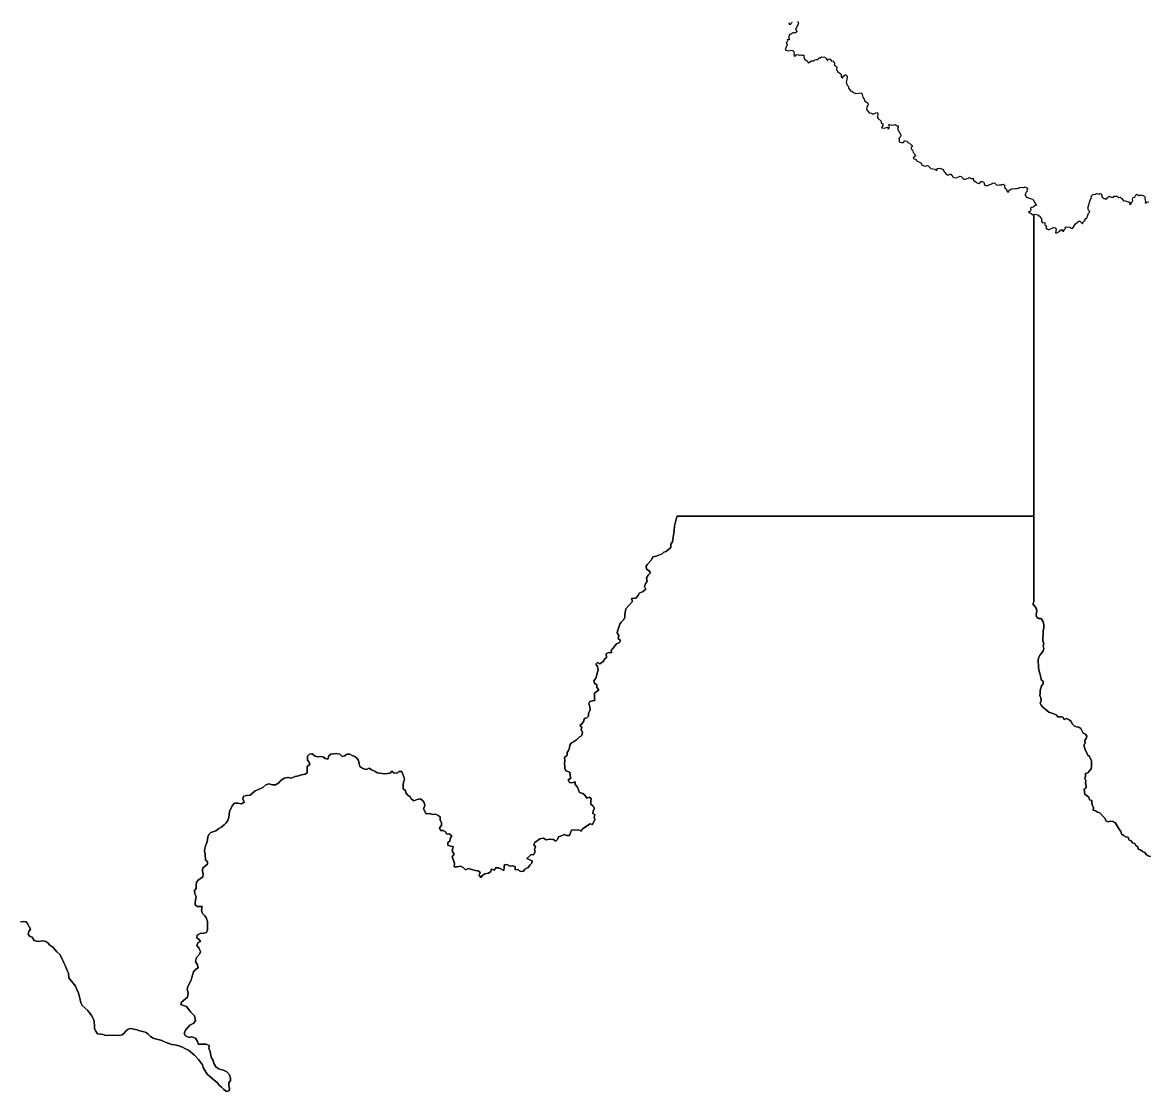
# Model space of a CAD drawing. Extents: x -74 to -34.8, y -33.8 to 5.3.
# Drawn here: x -62.137 to -58.528, y -1.581 to 1.845 of the extents above; entities that cross this region are included whole.
import ezdxf

# ---------------------------------------------------------------- set-up
doc = ezdxf.new("R2010")
doc.units = 0
doc.header["$LTSCALE"] = 2
doc.layers.add('UFEBRASIL', color=7, linetype='Continuous')

msp = doc.modelspace()

# ---------------------------------------------------------------- linework, layer by layer
at = {"layer": 'UFEBRASIL'}
for points in [[(-59.6527, 1.8499), (-59.6499, 1.8435), (-59.6502, 1.8402), (-59.6536, 1.8341), (-59.6555, 1.8288), (-59.6586, 1.8244), (-59.6583, 1.8227), (-59.6558, 1.8196), (-59.6544, 1.8169), (-59.6605, 1.8107), (-59.6649, 1.8135), (-59.6686, 1.811), (-59.673, 1.8074), (-59.6788, 1.8071), (-59.6811, 1.7963), (-59.6799, 1.7944), (-59.6797, 1.7894), (-59.6813, 1.7894), (-59.6849, 1.7907), (-59.6858, 1.7885), (-59.6849, 1.7866), (-59.6866, 1.7816), (-59.6886, 1.7785), (-59.6852, 1.7741), (-59.6866, 1.7713), (-59.6889, 1.7669), (-59.6903, 1.7643), (-59.6916, 1.7619), (-59.6919, 1.7596), (-59.6902, 1.7563), (-59.6811, 1.7541), (-59.6766, 1.7557), (-59.6711, 1.7563), (-59.6686, 1.7557), (-59.6663, 1.7546), (-59.6649, 1.7524), (-59.6647, 1.7485), (-59.663, 1.7446), (-59.6641, 1.741), (-59.663, 1.7369), (-59.6588, 1.7388), (-59.6572, 1.7416), (-59.6538, 1.743), (-59.6474, 1.7407), (-59.6449, 1.7416), (-59.6427, 1.7416), (-59.6388, 1.7405), (-59.6322, 1.7402), (-59.6324, 1.7388), (-59.6319, 1.7335), (-59.6299, 1.728), (-59.6222, 1.7219), (-59.6174, 1.7152), (-59.6161, 1.7174), (-59.6119, 1.7177), (-59.6097, 1.7213), (-59.608, 1.7224), (-59.6008, 1.7224), (-59.5983, 1.7249), (-59.5969, 1.7257), (-59.5933, 1.7263), (-59.5877, 1.7263), (-59.5866, 1.7271), (-59.5841, 1.7321), (-59.5799, 1.7319), (-59.5755, 1.7349), (-59.5705, 1.7344), (-59.5652, 1.7349), (-59.5641, 1.7332), (-59.5605, 1.7296), (-59.5569, 1.7238), (-59.5555, 1.7238), (-59.5541, 1.7271), (-59.5505, 1.7282), (-59.5472, 1.7263), (-59.5436, 1.721), (-59.5383, 1.7219), (-59.5374, 1.7191), (-59.5347, 1.7171), (-59.5336, 1.7163), (-59.5336, 1.7077), (-59.5274, 1.7044), (-59.5266, 1.7024), (-59.5272, 1.6946), (-59.5263, 1.6913), (-59.5233, 1.6874), (-59.5202, 1.6846), (-59.5138, 1.6807), (-59.5127, 1.6782), (-59.5122, 1.6713), (-59.5099, 1.6674), (-59.5074, 1.668), (-59.5069, 1.6694), (-59.5061, 1.6746), (-59.5019, 1.6746), (-59.5005, 1.6771), (-59.4983, 1.6771), (-59.4933, 1.6735), (-59.4932, 1.6692), (-59.4944, 1.6657), (-59.4941, 1.6605), (-59.4955, 1.6585), (-59.4963, 1.6541), (-59.4944, 1.6485), (-59.4949, 1.6452), (-59.4888, 1.6399), (-59.4888, 1.6346), (-59.4852, 1.6313), (-59.4847, 1.6294), (-59.483, 1.6266), (-59.4788, 1.6255), (-59.4727, 1.6205), (-59.4652, 1.6177), (-59.4572, 1.6182), (-59.448, 1.6194), (-59.4449, 1.6146), (-59.4433, 1.6057), (-59.4386, 1.5999), (-59.4377, 1.5977), (-59.4377, 1.5938), (-59.4324, 1.5905), (-59.4272, 1.5863), (-59.4266, 1.583), (-59.4274, 1.5791), (-59.4308, 1.5746), (-59.4311, 1.5663), (-59.423, 1.5557), (-59.4152, 1.5544), (-59.4127, 1.5516), (-59.4036, 1.5546), (-59.3983, 1.5571), (-59.3961, 1.5552), (-59.3949, 1.5535), (-59.3958, 1.5407), (-59.3944, 1.5371), (-59.3841, 1.5288), (-59.3844, 1.523), (-59.3836, 1.5221), (-59.3794, 1.5216), (-59.3788, 1.5207), (-59.3791, 1.5155), (-59.3808, 1.5121), (-59.3833, 1.508), (-59.3819, 1.5071), (-59.3791, 1.5077), (-59.373, 1.5063), (-59.3708, 1.5071), (-59.3649, 1.5096), (-59.3622, 1.5074), (-59.3627, 1.5057), (-59.3622, 1.5038), (-59.3602, 1.5052), (-59.358, 1.5119), (-59.3599, 1.5171), (-59.3588, 1.518), (-59.3524, 1.5171), (-59.3469, 1.5166), (-59.3397, 1.5182), (-59.3333, 1.5141), (-59.3299, 1.5138), (-59.3302, 1.5085), (-59.3324, 1.5057), (-59.3302, 1.4996), (-59.3219, 1.4846), (-59.3216, 1.4821), (-59.323, 1.4794), (-59.328, 1.4735), (-59.3263, 1.4677), (-59.3272, 1.4641), (-59.3249, 1.4613), (-59.3197, 1.4602), (-59.313, 1.4607), (-59.3122, 1.4619), (-59.3105, 1.466), (-59.3074, 1.4663), (-59.3016, 1.4649), (-59.2991, 1.4607), (-59.2969, 1.4596), (-59.293, 1.4588), (-59.2913, 1.4566), (-59.2872, 1.4516), (-59.2838, 1.448), (-59.2847, 1.4469), (-59.2886, 1.4446), (-59.2886, 1.4391), (-59.2863, 1.4385), (-59.2844, 1.4371), (-59.2819, 1.4288), (-59.2791, 1.4255), (-59.2749, 1.4177), (-59.2755, 1.4166), (-59.2808, 1.413), (-59.2822, 1.4094), (-59.2805, 1.4096), (-59.2774, 1.408), (-59.2722, 1.4066), (-59.2708, 1.4027), (-59.2694, 1.4005), (-59.2594, 1.3969), (-59.2574, 1.3952), (-59.2533, 1.3882), (-59.2463, 1.3857), (-59.2433, 1.3852), (-59.2408, 1.3855), (-59.2363, 1.3871), (-59.2338, 1.3863), (-59.2302, 1.3827), (-59.2255, 1.3769), (-59.2127, 1.3746), (-59.2066, 1.3713), (-59.2052, 1.3727), (-59.2047, 1.3769), (-59.1966, 1.3782), (-59.1874, 1.3746), (-59.1836, 1.3694), (-59.1827, 1.3669), (-59.1791, 1.3638), (-59.1769, 1.3605), (-59.1719, 1.3571), (-59.168, 1.3566), (-59.1636, 1.3591), (-59.1611, 1.3591), (-59.1549, 1.351), (-59.1527, 1.3488), (-59.1441, 1.3474), (-59.1391, 1.3491), (-59.1316, 1.3524), (-59.1283, 1.3513), (-59.1263, 1.3499), (-59.1216, 1.3455), (-59.1186, 1.3427), (-59.1147, 1.3427), (-59.1088, 1.3455), (-59.1049, 1.3463), (-59.1027, 1.3482), (-59.0988, 1.3474), (-59.0961, 1.3446), (-59.0899, 1.3463), (-59.0894, 1.3452), (-59.0891, 1.3424), (-59.0872, 1.3385), (-59.0763, 1.331), (-59.0738, 1.3299), (-59.0702, 1.3296), (-59.0674, 1.331), (-59.0663, 1.3355), (-59.0611, 1.3355), (-59.0561, 1.3335), (-59.0547, 1.331), (-59.0541, 1.3266), (-59.0519, 1.3235), (-59.0486, 1.3227), (-59.0427, 1.3232), (-59.0388, 1.3244), (-59.0311, 1.328), (-59.0277, 1.3302), (-59.0211, 1.331), (-59.0133, 1.3238), (-59.0058, 1.3244), (-59.0024, 1.3244), (-59.0005, 1.3238), (-58.998, 1.3255), (-58.9938, 1.3271), (-58.9902, 1.3252), (-58.9894, 1.3244), (-58.9888, 1.3182), (-58.9866, 1.3132), (-58.9844, 1.3116), (-58.9822, 1.3074), (-58.9816, 1.3046), (-58.9788, 1.3016), (-58.9755, 1.303), (-58.9738, 1.3082), (-58.9713, 1.3096), (-58.9691, 1.3094), (-58.9661, 1.3124), (-58.9619, 1.313), (-58.9563, 1.3121), (-58.9533, 1.3132), (-58.9491, 1.3127), (-58.9441, 1.3141), (-58.9416, 1.3166), (-58.9388, 1.3163), (-58.9327, 1.3174), (-58.9297, 1.3166), (-58.9261, 1.3166), (-58.9236, 1.318), (-58.9185, 1.3166), (-58.9155, 1.3138), (-58.9158, 1.3121), (-58.9172, 1.3082), (-58.9158, 1.306), (-58.9163, 1.3041), (-58.9191, 1.3027), (-58.9205, 1.3005), (-58.9216, 1.2941), (-58.9238, 1.2935), (-58.9224, 1.2899), (-58.9185, 1.2849), (-58.9022, 1.2799), (-58.8988, 1.2794), (-58.8924, 1.2674), (-58.8891, 1.263), (-58.888, 1.2624), (-58.8869, 1.2602), (-58.8894, 1.2588), (-58.8936, 1.2574), (-58.8952, 1.2549), (-58.9005, 1.2527), (-58.903, 1.2521), (-58.9055, 1.2499), (-58.9055, 1.248), (-58.9044, 1.2452), (-58.906, 1.2402), (-58.9122, 1.2382), (-58.9077, 1.2349), (-58.9036, 1.2335), (-58.8994, 1.2299), (-58.8977, 1.2274), (-58.8955, 1.2275), (-58.8955, 0.898), (-58.8956, 0.5922), (-58.8955, 0.2635), (-59.1923, 0.2635), (-59.2634, 0.2635), (-59.4336, 0.2635), (-59.8566, 0.2635), (-59.953, 0.2635), (-60.038, 0.2635), (-60.0418, 0.253), (-60.0468, 0.2321), (-60.0479, 0.2166), (-60.0538, 0.1813), (-60.059, 0.173), (-60.0591, 0.163), (-60.0647, 0.1571), (-60.0732, 0.1499), (-60.081, 0.1477), (-60.0868, 0.1427), (-60.0968, 0.138), (-60.106, 0.1346), (-60.1163, 0.1332), (-60.1204, 0.1235), (-60.1332, 0.1091), (-60.1379, 0.1027), (-60.1363, 0.093), (-60.128, 0.0883), (-60.1235, 0.0811), (-60.1318, 0.0738), (-60.1366, 0.0655), (-60.1346, 0.054), (-60.1404, 0.0474), (-60.1432, 0.0374), (-60.1386, 0.0288), (-60.1499, 0.0202), (-60.1607, 0.0163), (-60.1632, 0.0089), (-60.171, 0.0002), (-60.1852, -0.0003), (-60.1817, -0.0099), (-60.1919, -0.0225), (-60.2033, -0.0336), (-60.2063, -0.0512), (-60.2063, -0.0615), (-60.2103, -0.0694), (-60.2175, -0.0764), (-60.2222, -0.0831), (-60.225, -0.0928), (-60.2288, -0.1012), (-60.2305, -0.1104), (-60.2252, -0.1195), (-60.2274, -0.1287), (-60.2205, -0.1354), (-60.2244, -0.1429), (-60.2327, -0.1465), (-60.2444, -0.1612), (-60.25, -0.167), (-60.2494, -0.1751), (-60.2583, -0.1734), (-60.2661, -0.1784), (-60.2644, -0.1895), (-60.2705, -0.1945), (-60.2761, -0.2026), (-60.2858, -0.2106), (-60.2936, -0.2056), (-60.2994, -0.2117), (-60.2941, -0.219), (-60.2916, -0.2292), (-60.2994, -0.2562), (-60.305, -0.2648), (-60.303, -0.2723), (-60.2963, -0.2773), (-60.2955, -0.2856), (-60.2899, -0.2931), (-60.2955, -0.2992), (-60.303, -0.304), (-60.303, -0.312), (-60.3036, -0.3204), (-60.3022, -0.3281), (-60.3099, -0.3284), (-60.3186, -0.3306), (-60.3216, -0.3376), (-60.318, -0.3481), (-60.3172, -0.3587), (-60.3222, -0.3687), (-60.3222, -0.3776), (-60.3277, -0.3828), (-60.3361, -0.3853), (-60.3377, -0.3928), (-60.3433, -0.4017), (-60.35, -0.4073), (-60.3444, -0.4131), (-60.3458, -0.4206), (-60.3419, -0.4303), (-60.3447, -0.4406), (-60.353, -0.4448), (-60.3611, -0.4534), (-60.3703, -0.4598), (-60.3769, -0.4637), (-60.3825, -0.4703), (-60.383, -0.4792), (-60.3866, -0.4876), (-60.3911, -0.4942), (-60.3911, -0.5031), (-60.4, -0.5101), (-60.3988, -0.5214), (-60.3997, -0.5301), (-60.3983, -0.5381), (-60.398, -0.5459), (-60.395, -0.5534), (-60.3825, -0.5576), (-60.3813, -0.5687), (-60.3794, -0.5765), (-60.388, -0.5815), (-60.3833, -0.5901), (-60.375, -0.5912), (-60.3658, -0.5881), (-60.3652, -0.597), (-60.358, -0.6054), (-60.3511, -0.6223), (-60.3408, -0.6256), (-60.3347, -0.6315), (-60.3277, -0.6404), (-60.32, -0.637), (-60.3136, -0.6415), (-60.3155, -0.6504), (-60.3147, -0.6601), (-60.3074, -0.6662), (-60.3038, -0.674), (-60.3074, -0.6817), (-60.3088, -0.6898), (-60.3022, -0.6934), (-60.3047, -0.7017), (-60.3027, -0.7092), (-60.3097, -0.7248), (-60.3172, -0.7229), (-60.3413, -0.739), (-60.3461, -0.7459), (-60.3536, -0.7426), (-60.3775, -0.7429), (-60.3808, -0.7515), (-60.3833, -0.7598), (-60.3922, -0.7598), (-60.4011, -0.7576), (-60.4091, -0.7612), (-60.4191, -0.7642), (-60.4216, -0.7731), (-60.4272, -0.7784), (-60.4347, -0.7726), (-60.4472, -0.7717), (-60.458, -0.7742), (-60.4672, -0.769), (-60.4791, -0.7709), (-60.4941, -0.7826), (-60.498, -0.7895), (-60.4922, -0.7967), (-60.4958, -0.8042), (-60.4938, -0.8123), (-60.4988, -0.8223), (-60.5066, -0.8215), (-60.52, -0.8337), (-60.5033, -0.8415), (-60.5047, -0.8492), (-60.5108, -0.8554), (-60.5158, -0.8626), (-60.5269, -0.8687), (-60.5311, -0.8751), (-60.5411, -0.8754), (-60.5477, -0.869), (-60.5577, -0.8698), (-60.558, -0.8601), (-60.5658, -0.8573), (-60.5741, -0.8587), (-60.5824, -0.8545), (-60.5913, -0.8534), (-60.5933, -0.8612), (-60.5944, -0.8723), (-60.6097, -0.8642), (-60.6205, -0.8634), (-60.6241, -0.8715), (-60.6338, -0.8684), (-60.6361, -0.8762), (-60.6436, -0.8806), (-60.6547, -0.8831), (-60.6616, -0.8876), (-60.668, -0.8945), (-60.6727, -0.8879), (-60.6699, -0.8784), (-60.6758, -0.8734), (-60.6847, -0.8726), (-60.6977, -0.8695), (-60.7077, -0.8656), (-60.7172, -0.8701), (-60.7248, -0.8626), (-60.7325, -0.8584), (-60.7433, -0.8606), (-60.7527, -0.8612), (-60.7519, -0.85), (-60.7594, -0.8287), (-60.7533, -0.8198), (-60.7591, -0.8098), (-60.7566, -0.7956), (-60.7663, -0.7945), (-60.7738, -0.7912), (-60.7733, -0.7823), (-60.7666, -0.7781), (-60.7655, -0.7698), (-60.7611, -0.7615), (-60.7688, -0.7545), (-60.7772, -0.7562), (-60.7811, -0.7487), (-60.7888, -0.7448), (-60.7972, -0.7448), (-60.7997, -0.7359), (-60.7933, -0.7284), (-60.7933, -0.7184), (-60.798, -0.7112), (-60.7977, -0.7009), (-60.8044, -0.6965), (-60.8122, -0.692), (-60.823, -0.6926), (-60.8308, -0.6901), (-60.8433, -0.6906), (-60.8519, -0.6748), (-60.8475, -0.664), (-60.8494, -0.6542), (-60.8547, -0.6479), (-60.8611, -0.6423), (-60.8716, -0.6451), (-60.8827, -0.6492), (-60.8908, -0.6431), (-60.8947, -0.6365), (-60.9022, -0.6312), (-60.9083, -0.624), (-60.9088, -0.6159), (-60.9163, -0.6104), (-60.9166, -0.5995), (-60.9161, -0.5898), (-60.9125, -0.5812), (-60.9147, -0.572), (-60.9208, -0.5554), (-60.9302, -0.5548), (-60.9358, -0.5601), (-60.9466, -0.5595), (-60.9533, -0.5545), (-60.9583, -0.5604), (-60.9755, -0.5626), (-61.0005, -0.5598), (-61.0072, -0.5537), (-61.018, -0.5495), (-61.0252, -0.544), (-61.0338, -0.549), (-61.0461, -0.5459), (-61.0552, -0.5387), (-61.0572, -0.5301), (-61.0602, -0.5204), (-61.0638, -0.5131), (-61.0719, -0.507), (-61.08, -0.5043), (-61.0875, -0.5001), (-61.0966, -0.4995), (-61.1052, -0.5048), (-61.1125, -0.5073), (-61.1197, -0.4998), (-61.1291, -0.4976), (-61.1488, -0.4992), (-61.1552, -0.5054), (-61.1576, -0.5153), (-61.1652, -0.5137), (-61.1736, -0.5081), (-61.1825, -0.507), (-61.1908, -0.5079), (-61.1986, -0.5059), (-61.2088, -0.4987), (-61.2169, -0.5001), (-61.223, -0.5056), (-61.2233, -0.5192), (-61.218, -0.5254), (-61.2163, -0.5331), (-61.2241, -0.5392), (-61.2241, -0.5595), (-61.2311, -0.564), (-61.2425, -0.5662), (-61.2519, -0.5695), (-61.2627, -0.5717), (-61.2755, -0.5762), (-61.2837, -0.5744), (-61.2858, -0.574), (-61.2983, -0.5762), (-61.3097, -0.5851), (-61.3147, -0.5912), (-61.3261, -0.5979), (-61.3355, -0.5979), (-61.3472, -0.5951), (-61.3569, -0.5984), (-61.3666, -0.607), (-61.38, -0.6126), (-61.3905, -0.6176), (-61.4072, -0.6315), (-61.4183, -0.6326), (-61.4288, -0.6342), (-61.4308, -0.6431), (-61.4266, -0.6531), (-61.4352, -0.6584), (-61.4461, -0.6567), (-61.4569, -0.657), (-61.4647, -0.6648), (-61.473, -0.6837), (-61.475, -0.7026), (-61.4797, -0.7145), (-61.485, -0.7206), (-61.4908, -0.7259), (-61.5005, -0.734), (-61.5075, -0.7379), (-61.5166, -0.7456), (-61.5327, -0.7512), (-61.5388, -0.7562), (-61.5422, -0.7637), (-61.5433, -0.7754), (-61.5482, -0.7893), (-61.55, -0.7937), (-61.5522, -0.8017), (-61.553, -0.8109), (-61.5511, -0.8201), (-61.55, -0.8392), (-61.5436, -0.8434), (-61.5436, -0.8523), (-61.5505, -0.8573), (-61.5583, -0.864), (-61.5597, -0.8734), (-61.5572, -0.8837), (-61.5588, -0.8931), (-61.5738, -0.9034), (-61.5786, -0.9101), (-61.58, -0.9201), (-61.5802, -0.9304), (-61.5852, -0.937), (-61.5841, -0.9473), (-61.5797, -0.9559), (-61.5836, -0.974), (-61.5836, -0.9826), (-61.5761, -0.9881), (-61.5607, -0.9881), (-61.563, -1.0004), (-61.5602, -1.0101), (-61.553, -1.017), (-61.548, -1.0231), (-61.5436, -1.0354), (-61.5433, -1.0434), (-61.5441, -1.052), (-61.5441, -1.0623), (-61.5466, -1.0712), (-61.5555, -1.0734), (-61.5677, -1.0745), (-61.5766, -1.0792), (-61.5783, -1.0884), (-61.5713, -1.0923), (-61.5663, -1.0998), (-61.5747, -1.1048), (-61.578, -1.1131), (-61.5711, -1.1204), (-61.5666, -1.1326), (-61.5691, -1.1406), (-61.5788, -1.1509), (-61.5822, -1.1645), (-61.5761, -1.1748), (-61.5738, -1.1848), (-61.5827, -1.1895), (-61.5883, -1.1973), (-61.5919, -1.2076), (-61.5936, -1.2156), (-61.5958, -1.2234), (-61.6069, -1.2445), (-61.6091, -1.2526), (-61.6063, -1.2642), (-61.6077, -1.2781), (-61.6147, -1.2842), (-61.6269, -1.294), (-61.6288, -1.3015), (-61.6205, -1.3054), (-61.6116, -1.3082), (-61.5975, -1.3267), (-61.5855, -1.3387), (-61.5822, -1.3534), (-61.5877, -1.3615), (-61.6, -1.3676), (-61.6138, -1.3842), (-61.6191, -1.3948), (-61.6147, -1.4026), (-61.603, -1.4073), (-61.5944, -1.4056), (-61.5819, -1.4096), (-61.5763, -1.4209), (-61.5738, -1.4287), (-61.5622, -1.4295), (-61.548, -1.4295), (-61.5383, -1.4334), (-61.5394, -1.444), (-61.5352, -1.4517), (-61.533, -1.4651), (-61.5305, -1.4726), (-61.5261, -1.4812), (-61.5236, -1.4906), (-61.5165, -1.5024), (-61.5098, -1.507), (-61.5016, -1.5098), (-61.493, -1.512), (-61.4813, -1.5178), (-61.4733, -1.5278), (-61.47, -1.5381), (-61.4705, -1.5459), (-61.4755, -1.5531), (-61.4758, -1.5615), (-61.4733, -1.5715), (-61.4747, -1.579), (-61.4827, -1.5806), (-61.4911, -1.5748), (-61.4991, -1.5665), (-61.5063, -1.5609), (-61.513, -1.552), (-61.5219, -1.5442), (-61.5311, -1.5373), (-61.5377, -1.5312), (-61.5447, -1.5256), (-61.5516, -1.5145), (-61.5575, -1.5034), (-61.5597, -1.4951), (-61.5722, -1.4781), (-61.5852, -1.4642), (-61.605, -1.4481), (-61.6166, -1.4431), (-61.6244, -1.4387), (-61.6355, -1.434), (-61.648, -1.4309), (-61.658, -1.4301), (-61.68, -1.4231), (-61.6902, -1.4176), (-61.698, -1.4148), (-61.7075, -1.4131), (-61.718, -1.4098), (-61.7266, -1.4042), (-61.7338, -1.3973), (-61.7408, -1.392), (-61.7508, -1.3887), (-61.7622, -1.3859), (-61.7697, -1.3829), (-61.7902, -1.379), (-61.798, -1.3806), (-61.8055, -1.3873), (-61.8105, -1.3937), (-61.8172, -1.3995), (-61.827, -1.4017), (-61.8399, -1.4011), (-61.8475, -1.4007), (-61.8694, -1.4017), (-61.8786, -1.3984), (-61.8861, -1.3967), (-61.8966, -1.3954), (-61.9022, -1.387), (-61.9055, -1.3795), (-61.906, -1.3716), (-61.9069, -1.3562), (-61.9091, -1.3487), (-61.9158, -1.3367), (-61.9275, -1.3206), (-61.9455, -1.3048), (-61.95, -1.297), (-61.9536, -1.2773), (-61.9569, -1.2659), (-61.9616, -1.2559), (-61.9669, -1.2429), (-61.9707, -1.2381), (-61.9744, -1.2334), (-61.9802, -1.227), (-61.988, -1.2167), (-61.9894, -1.2017), (-61.9938, -1.1929), (-62.0002, -1.1767), (-62.0047, -1.1681), (-62.0122, -1.1515), (-62.0175, -1.1417), (-62.0266, -1.1326), (-62.0316, -1.1265), (-62.0397, -1.1184), (-62.0491, -1.1117), (-62.0561, -1.1045), (-62.0622, -1.0998), (-62.0716, -1.0976), (-62.088, -1.1001), (-62.0997, -1.0967), (-62.1055, -1.0865), (-62.1147, -1.0834), (-62.1183, -1.0765), (-62.1163, -1.0681), (-62.1113, -1.0604), (-62.1158, -1.0526), (-62.1197, -1.044), (-62.1255, -1.0373), (-62.1347, -1.0359), (-62.143, -1.0373)], [(-59.6805, 1.8455), (-59.6788, 1.8388), (-59.6763, 1.8394), (-59.6738, 1.8399), (-59.6727, 1.8427), (-59.6711, 1.8446), (-59.6686, 1.8463)], [(-58.5207, -0.828), (-58.5286, -0.8255), (-58.5355, -0.8215), (-58.5398, -0.8147), (-58.5473, -0.8118), (-58.5532, -0.8067), (-58.5606, -0.8046), (-58.5613, -0.7968), (-58.5679, -0.7927), (-58.5714, -0.7857), (-58.5786, -0.7837), (-58.5836, -0.7772), (-58.5909, -0.7737), (-58.5926, -0.7652), (-58.6003, -0.7646), (-58.608, -0.7608), (-58.6138, -0.7554), (-58.6162, -0.7475), (-58.6219, -0.7396), (-58.6324, -0.7229), (-58.6362, -0.7183), (-58.642, -0.7157), (-58.6494, -0.7139), (-58.6567, -0.7161), (-58.664, -0.7131), (-58.6665, -0.7053), (-58.6731, -0.6999), (-58.6836, -0.6872), (-58.691, -0.6853), (-58.6978, -0.6812), (-58.7052, -0.679), (-58.7039, -0.6714), (-58.7074, -0.6643), (-58.7098, -0.6562), (-58.7096, -0.6485), (-58.717, -0.6459), (-58.7186, -0.6376), (-58.732, -0.6274), (-58.734, -0.6116), (-58.7272, -0.6078), (-58.7273, -0.6), (-58.7299, -0.5921), (-58.7281, -0.5842), (-58.732, -0.5773), (-58.7298, -0.5699), (-58.7292, -0.5621), (-58.7216, -0.5593), (-58.7167, -0.5528), (-58.7109, -0.5471), (-58.7102, -0.5386), (-58.7107, -0.5215), (-58.7167, -0.5072), (-58.7229, -0.5021), (-58.7258, -0.4949), (-58.7295, -0.4875), (-58.7354, -0.4715), (-58.7311, -0.4642), (-58.7319, -0.4563), (-58.7272, -0.4498), (-58.7252, -0.4422), (-58.7298, -0.4353), (-58.737, -0.4324), (-58.744, -0.4174), (-58.7508, -0.4133), (-58.7583, -0.4117), (-58.766, -0.409), (-58.7724, -0.4025), (-58.7751, -0.3952), (-58.7821, -0.3897), (-58.7908, -0.3854), (-58.7981, -0.3883), (-58.8021, -0.3814), (-58.8102, -0.3799), (-58.8178, -0.3796), (-58.824, -0.374), (-58.8315, -0.3707), (-58.8466, -0.3651), (-58.8666, -0.349), (-58.8721, -0.343), (-58.8746, -0.3358), (-58.8718, -0.3286), (-58.8732, -0.3196), (-58.876, -0.3114), (-58.8745, -0.3037), (-58.875, -0.2958), (-58.8707, -0.2806), (-58.8655, -0.2741), (-58.8654, -0.2655), (-58.8718, -0.2611), (-58.8728, -0.2532), (-58.8793, -0.2293), (-58.8802, -0.2214), (-58.8801, -0.2132), (-58.8811, -0.2048), (-58.881, -0.1966), (-58.8787, -0.1884), (-58.8753, -0.1815), (-58.8696, -0.1751), (-58.8653, -0.1689), (-58.8631, -0.1609), (-58.8648, -0.1528), (-58.8631, -0.1448), (-58.8668, -0.1379), (-58.8662, -0.1248), (-58.8654, -0.1158), (-58.8649, -0.1041), (-58.8635, -0.0948), (-58.8634, -0.0871), (-58.8639, -0.078), (-58.8656, -0.0751), (-58.8721, -0.0645), (-58.8806, -0.0645), (-58.8866, -0.0592), (-58.8876, -0.0508), (-58.8851, -0.0432), (-58.8867, -0.0343), (-58.8908, -0.027), (-58.8983, -0.0179), (-58.895, -0.011), (-58.8955, 0.0009), (-58.8955, 0.2635), (-58.8956, 0.5918), (-58.8955, 0.7686), (-58.8955, 0.9047), (-58.8955, 1.2288), (-58.8919, 1.2308), (-58.8822, 1.2288), (-58.8799, 1.2254), (-58.8769, 1.2254), (-58.8747, 1.2233), (-58.8747, 1.2197), (-58.8711, 1.2177), (-58.8708, 1.2088), (-58.8669, 1.2032), (-58.8594, 1.2041), (-58.8594, 1.1963), (-58.8563, 1.1935), (-58.8547, 1.1899), (-58.8563, 1.1863), (-58.8544, 1.1835), (-58.8508, 1.1843), (-58.8497, 1.1816), (-58.8461, 1.1819), (-58.8366, 1.1855), (-58.8319, 1.188), (-58.8269, 1.1871), (-58.8241, 1.1833), (-58.8252, 1.1713), (-58.8213, 1.171), (-58.8116, 1.1763), (-58.8099, 1.1791), (-58.8061, 1.1813), (-58.8044, 1.1788), (-58.8036, 1.176), (-58.8002, 1.1766), (-58.7972, 1.1818), (-58.7936, 1.1846), (-58.7949, 1.1877), (-58.7916, 1.1905), (-58.7869, 1.1888), (-58.7794, 1.1907), (-58.7786, 1.1877), (-58.7763, 1.1855), (-58.7735, 1.1863), (-58.7699, 1.1865), (-58.7641, 1.1971), (-58.7613, 1.1999), (-58.7547, 1.2052), (-58.7513, 1.2085), (-58.748, 1.208), (-58.7444, 1.2057), (-58.7397, 1.1999), (-58.7372, 1.2063), (-58.7349, 1.2083), (-58.7302, 1.2107), (-58.7305, 1.2141), (-58.7288, 1.2169), (-58.7252, 1.2188), (-58.7216, 1.2277), (-58.7213, 1.2307), (-58.7199, 1.2338), (-58.718, 1.2363), (-58.7152, 1.2377), (-58.7163, 1.241), (-58.7211, 1.2452), (-58.7208, 1.2555), (-58.7194, 1.2586), (-58.7183, 1.266), (-58.7141, 1.2744), (-58.7136, 1.278), (-58.7119, 1.281), (-58.7099, 1.2835), (-58.7111, 1.2869), (-58.7105, 1.2899), (-58.7061, 1.2936), (-58.6972, 1.2947), (-58.6947, 1.2974), (-58.6866, 1.2949), (-58.6841, 1.2966), (-58.6802, 1.2963), (-58.6774, 1.2921), (-58.6777, 1.2883), (-58.6761, 1.2852), (-58.6694, 1.2813), (-58.6661, 1.2816), (-58.6641, 1.2794), (-58.6613, 1.2805), (-58.6594, 1.2836), (-58.6563, 1.2868), (-58.6527, 1.2883), (-58.6502, 1.2866), (-58.6461, 1.2855), (-58.6427, 1.2857), (-58.6394, 1.2855), (-58.6372, 1.2883), (-58.6333, 1.2891), (-58.6288, 1.2886), (-58.6224, 1.2847), (-58.6185, 1.2849), (-58.6149, 1.283), (-58.6127, 1.2811), (-58.6083, 1.2738), (-58.6052, 1.2746), (-58.6019, 1.2741), (-58.5958, 1.271), (-58.5924, 1.2702), (-58.5886, 1.2699), (-58.5872, 1.2671), (-58.5883, 1.2635), (-58.5855, 1.2622), (-58.5827, 1.2635), (-58.5819, 1.2685), (-58.5799, 1.2708), (-58.5777, 1.2747), (-58.5791, 1.2791), (-58.5777, 1.2833), (-58.5699, 1.2861), (-58.5697, 1.2902), (-58.568, 1.2927), (-58.5647, 1.2947), (-58.5616, 1.2927), (-58.5597, 1.2902), (-58.5566, 1.2905), (-58.5544, 1.2927), (-58.5499, 1.2919), (-58.5469, 1.2919), (-58.5427, 1.2899), (-58.5402, 1.288), (-58.5388, 1.2849), (-58.5397, 1.2816), (-58.5381, 1.2759), (-58.5377, 1.2716), (-58.5383, 1.2677), (-58.5361, 1.2657), (-58.5336, 1.2691), (-58.5299, 1.2707), (-58.5272, 1.2696)], [(-62.143, -1.0373), (-62.1347, -1.0359), (-62.1255, -1.0373), (-62.1197, -1.044), (-62.1158, -1.0526), (-62.1113, -1.0604), (-62.1163, -1.0681), (-62.1183, -1.0765), (-62.1147, -1.0834), (-62.1055, -1.0865), (-62.0997, -1.0967), (-62.088, -1.1001), (-62.0716, -1.0976), (-62.0622, -1.0998), (-62.0561, -1.1045), (-62.0491, -1.1117), (-62.0397, -1.1184), (-62.0316, -1.1265), (-62.0266, -1.1326), (-62.0175, -1.1417), (-62.0122, -1.1515), (-62.0047, -1.1681), (-62.0002, -1.1767), (-61.9938, -1.1929), (-61.9894, -1.2017), (-61.988, -1.2167), (-61.9802, -1.227), (-61.9744, -1.2334), (-61.9707, -1.2381), (-61.9669, -1.2429), (-61.9616, -1.2559), (-61.9569, -1.2659), (-61.9536, -1.2773), (-61.95, -1.297), (-61.9455, -1.3048), (-61.9275, -1.3206), (-61.9158, -1.3367), (-61.9091, -1.3487), (-61.9069, -1.3562), (-61.906, -1.3716), (-61.9055, -1.3795), (-61.9022, -1.387), (-61.8966, -1.3954), (-61.8861, -1.3967), (-61.8786, -1.3984), (-61.8694, -1.4017), (-61.8474, -1.4007), (-61.8269, -1.4017), (-61.8172, -1.3995), (-61.8105, -1.3937), (-61.8055, -1.3873), (-61.798, -1.3806), (-61.7902, -1.379), (-61.7697, -1.3829), (-61.7622, -1.3859), (-61.7508, -1.3887), (-61.7408, -1.392), (-61.7338, -1.3973), (-61.7266, -1.4042), (-61.718, -1.4098), (-61.7075, -1.4131), (-61.698, -1.4148), (-61.6902, -1.4176), (-61.68, -1.4231), (-61.658, -1.4301), (-61.648, -1.4309), (-61.6355, -1.434), (-61.63, -1.4363), (-61.6244, -1.4387), (-61.6166, -1.4431), (-61.605, -1.4481), (-61.5852, -1.4642), (-61.5722, -1.4781), (-61.5597, -1.4951), (-61.5575, -1.5034), (-61.5516, -1.5145), (-61.5447, -1.5256), (-61.5377, -1.5312), (-61.5311, -1.5373), (-61.5219, -1.5442), (-61.513, -1.552), (-61.5063, -1.5609), (-61.4991, -1.5665), (-61.4911, -1.5748), (-61.4827, -1.5806), (-61.4747, -1.579), (-61.4733, -1.5715), (-61.4758, -1.5615), (-61.4755, -1.5531), (-61.4705, -1.5459), (-61.47, -1.5381), (-61.4733, -1.5278), (-61.4813, -1.5178), (-61.493, -1.512), (-61.5016, -1.5098), (-61.5098, -1.507), (-61.5165, -1.5024), (-61.5236, -1.4906), (-61.5261, -1.4812), (-61.5305, -1.4726), (-61.533, -1.4651), (-61.5352, -1.4517), (-61.5394, -1.444), (-61.5383, -1.4334), (-61.548, -1.4295), (-61.5622, -1.4295), (-61.5739, -1.4287), (-61.5763, -1.4209), (-61.5819, -1.4095), (-61.5944, -1.4056), (-61.603, -1.4073), (-61.6147, -1.4026), (-61.6191, -1.3948), (-61.6138, -1.3842), (-61.6, -1.3676), (-61.5877, -1.3615), (-61.5822, -1.3534), (-61.5855, -1.3387), (-61.5975, -1.3267), (-61.6058, -1.3158), (-61.6116, -1.3081), (-61.6205, -1.3054), (-61.6288, -1.3015), (-61.6269, -1.294), (-61.6147, -1.2842), (-61.6077, -1.2781), (-61.6063, -1.2642), (-61.6091, -1.2526), (-61.6069, -1.2445), (-61.5958, -1.2234), (-61.5936, -1.2156), (-61.5919, -1.2076), (-61.5883, -1.1973), (-61.5827, -1.1895), (-61.5738, -1.1848), (-61.5761, -1.1748), (-61.5822, -1.1645), (-61.5788, -1.1509), (-61.5691, -1.1406), (-61.5666, -1.1325), (-61.5711, -1.1204), (-61.578, -1.1131), (-61.5747, -1.1048), (-61.5663, -1.0998), (-61.5713, -1.0923), (-61.5783, -1.0884), (-61.5766, -1.0792), (-61.5677, -1.0745), (-61.5555, -1.0734), (-61.5466, -1.0712), (-61.5441, -1.0623), (-61.5441, -1.052), (-61.5433, -1.0434), (-61.5436, -1.0354), (-61.548, -1.0231), (-61.553, -1.017), (-61.5602, -1.0101), (-61.563, -1.0004), (-61.5607, -0.9881), (-61.5761, -0.9881), (-61.5836, -0.9826), (-61.5836, -0.974), (-61.5797, -0.9559), (-61.5841, -0.9473), (-61.5852, -0.937), (-61.5802, -0.9304), (-61.58, -0.9201), (-61.5786, -0.9101), (-61.5738, -0.9034), (-61.5588, -0.8931), (-61.5572, -0.8837), (-61.5597, -0.8734), (-61.5583, -0.864), (-61.5505, -0.8573), (-61.5436, -0.8523), (-61.5436, -0.8434), (-61.55, -0.8392), (-61.5511, -0.8201), (-61.553, -0.8109), (-61.5522, -0.8017), (-61.55, -0.7937), (-61.5482, -0.7893), (-61.5433, -0.7754), (-61.5422, -0.7637), (-61.5388, -0.7562), (-61.5327, -0.7512), (-61.5166, -0.7456), (-61.5075, -0.7379), (-61.5005, -0.734), (-61.4908, -0.7259), (-61.485, -0.7206), (-61.4797, -0.7145), (-61.475, -0.7026), (-61.473, -0.6837), (-61.4647, -0.6648), (-61.4569, -0.657), (-61.4461, -0.6567), (-61.4352, -0.6584), (-61.4266, -0.6531), (-61.4308, -0.6431), (-61.4288, -0.6342), (-61.4183, -0.6326), (-61.4072, -0.6315), (-61.3905, -0.6176), (-61.38, -0.6126), (-61.3666, -0.607), (-61.3569, -0.5984), (-61.3472, -0.5951), (-61.3355, -0.5979), (-61.3261, -0.5979), (-61.3147, -0.5912), (-61.3097, -0.5851), (-61.2983, -0.5762), (-61.2858, -0.574), (-61.2837, -0.5744), (-61.2755, -0.5762), (-61.2627, -0.5717), (-61.2519, -0.5695), (-61.2425, -0.5662), (-61.2311, -0.564), (-61.2241, -0.5595), (-61.2241, -0.5392), (-61.2163, -0.5331), (-61.218, -0.5254), (-61.2233, -0.5192), (-61.223, -0.5056), (-61.2169, -0.5001), (-61.2088, -0.4987), (-61.1986, -0.5059), (-61.1908, -0.5079), (-61.1825, -0.507), (-61.1736, -0.5081), (-61.1652, -0.5137), (-61.1576, -0.5153), (-61.1552, -0.5054), (-61.1488, -0.4992), (-61.1291, -0.4976), (-61.1197, -0.4998), (-61.1125, -0.5073), (-61.1052, -0.5048), (-61.0966, -0.4995), (-61.0875, -0.5001), (-61.08, -0.5043), (-61.0719, -0.507), (-61.0638, -0.5131), (-61.0602, -0.5204), (-61.0572, -0.5301), (-61.0552, -0.5387), (-61.0461, -0.5459), (-61.0338, -0.549), (-61.0252, -0.544), (-61.018, -0.5495), (-61.0072, -0.5537), (-61.0005, -0.5598), (-60.9755, -0.5626), (-60.9583, -0.5604), (-60.9533, -0.5545), (-60.9466, -0.5595), (-60.9358, -0.5601), (-60.9302, -0.5548), (-60.9208, -0.5554), (-60.9147, -0.572), (-60.9125, -0.5812), (-60.9161, -0.5898), (-60.9166, -0.5995), (-60.9163, -0.6104), (-60.9088, -0.6159), (-60.9083, -0.624), (-60.9022, -0.6312), (-60.8947, -0.6365), (-60.8908, -0.6431), (-60.8827, -0.6492), (-60.8716, -0.6451), (-60.8611, -0.6423), (-60.8547, -0.6479), (-60.8494, -0.6542), (-60.8475, -0.664), (-60.8519, -0.6748), (-60.8433, -0.6906), (-60.8308, -0.6901), (-60.823, -0.6926), (-60.8122, -0.692), (-60.8044, -0.6965), (-60.7977, -0.7009), (-60.798, -0.7112), (-60.7933, -0.7184), (-60.7933, -0.7284), (-60.7997, -0.7359), (-60.7972, -0.7448), (-60.7888, -0.7448), (-60.7811, -0.7487), (-60.7772, -0.7562), (-60.7688, -0.7545), (-60.7611, -0.7615), (-60.7655, -0.7698), (-60.7666, -0.7781), (-60.7733, -0.7823), (-60.7738, -0.7912), (-60.7663, -0.7945), (-60.7566, -0.7956), (-60.7591, -0.8098), (-60.7533, -0.8198), (-60.7594, -0.8287), (-60.7546, -0.8423), (-60.7519, -0.85), (-60.7527, -0.8612), (-60.7433, -0.8606), (-60.7325, -0.8584), (-60.7248, -0.8626), (-60.7172, -0.8701), (-60.7077, -0.8656), (-60.6977, -0.8695), (-60.6847, -0.8726), (-60.6758, -0.8734), (-60.6699, -0.8784), (-60.6727, -0.8879), (-60.668, -0.8945), (-60.6616, -0.8876), (-60.6547, -0.8831), (-60.6436, -0.8806), (-60.6361, -0.8762), (-60.6338, -0.8684), (-60.6241, -0.8715), (-60.6205, -0.8634), (-60.6097, -0.8642), (-60.5944, -0.8723), (-60.5933, -0.8612), (-60.5913, -0.8534), (-60.5824, -0.8545), (-60.5741, -0.8587), (-60.5658, -0.8573), (-60.558, -0.8601), (-60.5577, -0.8698), (-60.5477, -0.869), (-60.5411, -0.8754), (-60.5311, -0.8751), (-60.5269, -0.8687), (-60.5158, -0.8626), (-60.5108, -0.8554), (-60.5047, -0.8492), (-60.5033, -0.8415), (-60.52, -0.8337), (-60.5066, -0.8215), (-60.4988, -0.8223), (-60.4938, -0.8123), (-60.4958, -0.8042), (-60.4922, -0.7967), (-60.498, -0.7895), (-60.4941, -0.7826), (-60.4791, -0.7709), (-60.4672, -0.769), (-60.458, -0.7742), (-60.4472, -0.7717), (-60.4347, -0.7726), (-60.4272, -0.7784), (-60.4216, -0.7731), (-60.4191, -0.7642), (-60.4091, -0.7612), (-60.4011, -0.7576), (-60.3922, -0.7598), (-60.3833, -0.7598), (-60.3808, -0.7515), (-60.3775, -0.7429), (-60.3536, -0.7426), (-60.3461, -0.7459), (-60.3413, -0.739), (-60.3172, -0.7229), (-60.3097, -0.7248), (-60.3036, -0.7113), (-60.3027, -0.7092), (-60.3047, -0.7017), (-60.3022, -0.6934), (-60.3088, -0.6898), (-60.3074, -0.6817), (-60.3038, -0.674), (-60.3074, -0.6662), (-60.3147, -0.6601), (-60.3155, -0.6504), (-60.3136, -0.6415), (-60.32, -0.637), (-60.3277, -0.6404), (-60.3347, -0.6315), (-60.3408, -0.6256), (-60.3511, -0.6223), (-60.358, -0.6054), (-60.3652, -0.597), (-60.3658, -0.5881), (-60.375, -0.5912), (-60.3833, -0.5901), (-60.388, -0.5815), (-60.3794, -0.5765), (-60.3813, -0.5687), (-60.3825, -0.5576), (-60.395, -0.5534), (-60.398, -0.5459), (-60.3983, -0.5381), (-60.3997, -0.5301), (-60.3988, -0.5214), (-60.4, -0.5101), (-60.3911, -0.5031), (-60.3911, -0.4942), (-60.3866, -0.4876), (-60.383, -0.4792), (-60.3825, -0.4703), (-60.3769, -0.4637), (-60.3703, -0.4598), (-60.3611, -0.4534), (-60.353, -0.4448), (-60.3447, -0.4406), (-60.3419, -0.4303), (-60.3458, -0.4206), (-60.3444, -0.4131), (-60.35, -0.4073), (-60.3433, -0.4017), (-60.3377, -0.3928), (-60.3361, -0.3853), (-60.3277, -0.3828), (-60.3222, -0.3776), (-60.3222, -0.3687), (-60.3172, -0.3587), (-60.318, -0.3481), (-60.3216, -0.3376), (-60.3186, -0.3306), (-60.3099, -0.3284), (-60.3022, -0.3281), (-60.3036, -0.3204), (-60.303, -0.312), (-60.303, -0.304), (-60.2955, -0.2992), (-60.2899, -0.2931), (-60.2955, -0.2856), (-60.2963, -0.2773), (-60.303, -0.2723), (-60.305, -0.2648), (-60.2994, -0.2562), (-60.2916, -0.2292), (-60.2941, -0.2189), (-60.2994, -0.2117), (-60.2936, -0.2056), (-60.2858, -0.2106), (-60.2761, -0.2026), (-60.2705, -0.1945), (-60.2644, -0.1895), (-60.2661, -0.1784), (-60.2583, -0.1734), (-60.2494, -0.1751), (-60.25, -0.167), (-60.2444, -0.1612), (-60.2327, -0.1465), (-60.2244, -0.1429), (-60.2205, -0.1354), (-60.2274, -0.1287), (-60.2252, -0.1195), (-60.2305, -0.1104), (-60.2288, -0.1012), (-60.225, -0.0928), (-60.2222, -0.0831), (-60.2175, -0.0764), (-60.2103, -0.0694), (-60.2063, -0.0615), (-60.2063, -0.0512), (-60.2033, -0.0336), (-60.1919, -0.0225), (-60.1817, -0.0099), (-60.1852, -0.0003), (-60.171, 0.0002), (-60.1632, 0.0089), (-60.1607, 0.0163), (-60.1499, 0.0202), (-60.1386, 0.0288), (-60.1432, 0.0374), (-60.1404, 0.0474), (-60.1346, 0.054), (-60.1366, 0.0655), (-60.1318, 0.0738), (-60.1235, 0.0811), (-60.128, 0.0883), (-60.1363, 0.093), (-60.1379, 0.1027), (-60.1332, 0.1091), (-60.1204, 0.1235), (-60.1163, 0.1332), (-60.106, 0.1346), (-60.0968, 0.138), (-60.0868, 0.1427), (-60.081, 0.1477), (-60.0732, 0.1499), (-60.0647, 0.1571), (-60.0591, 0.163), (-60.059, 0.173), (-60.0538, 0.1813), (-60.0479, 0.2166), (-60.0468, 0.2321), (-60.0418, 0.253), (-60.038, 0.2635), (-59.9529, 0.2635), (-59.8566, 0.2635), (-59.2634, 0.2635), (-59.1923, 0.2635), (-58.8955, 0.2635), (-58.8955, 0.0009), (-58.895, -0.011), (-58.8983, -0.0179), (-58.8908, -0.027), (-58.8867, -0.0343), (-58.8851, -0.0432), (-58.8876, -0.0508), (-58.8866, -0.0592), (-58.8806, -0.0645), (-58.8721, -0.0645), (-58.8656, -0.0751), (-58.8639, -0.078), (-58.8634, -0.0871), (-58.8635, -0.0948), (-58.8649, -0.1041), (-58.8654, -0.1158), (-58.8662, -0.1248), (-58.8668, -0.1379), (-58.8631, -0.1448), (-58.8648, -0.1528), (-58.8631, -0.1609), (-58.8653, -0.1689), (-58.8696, -0.1751), (-58.8753, -0.1815), (-58.8787, -0.1884), (-58.881, -0.1966), (-58.8811, -0.2048), (-58.8801, -0.2132), (-58.8802, -0.2214), (-58.8793, -0.2293), (-58.8728, -0.2532), (-58.8718, -0.2611), (-58.8654, -0.2655), (-58.8655, -0.2741), (-58.8707, -0.2806), (-58.875, -0.2958), (-58.8745, -0.3037), (-58.876, -0.3114), (-58.8732, -0.3196), (-58.8718, -0.3286), (-58.8746, -0.3358), (-58.8721, -0.343), (-58.8666, -0.349), (-58.8466, -0.3651), (-58.8315, -0.3707), (-58.824, -0.374), (-58.8178, -0.3796), (-58.8102, -0.3799), (-58.8021, -0.3814), (-58.7981, -0.3883), (-58.7908, -0.3854), (-58.7821, -0.3897), (-58.7751, -0.3952), (-58.7724, -0.4025), (-58.766, -0.409), (-58.7583, -0.4117), (-58.7508, -0.4133), (-58.744, -0.4174), (-58.737, -0.4324), (-58.7298, -0.4353), (-58.7252, -0.4422), (-58.7272, -0.4498), (-58.7319, -0.4563), (-58.7311, -0.4642), (-58.7354, -0.4715), (-58.7295, -0.4875), (-58.7258, -0.4949), (-58.7229, -0.5021), (-58.7167, -0.5072), (-58.7107, -0.5215), (-58.7102, -0.5386), (-58.7109, -0.5471), (-58.7167, -0.5528), (-58.7216, -0.5593), (-58.7292, -0.5621), (-58.7298, -0.5699), (-58.732, -0.5773), (-58.7281, -0.5842), (-58.7299, -0.5921), (-58.7273, -0.6), (-58.7272, -0.6078), (-58.734, -0.6116), (-58.732, -0.6274), (-58.7186, -0.6376), (-58.717, -0.6459), (-58.7096, -0.6485), (-58.7098, -0.6562), (-58.7074, -0.6643), (-58.7039, -0.6714), (-58.7052, -0.679), (-58.6978, -0.6812), (-58.691, -0.6853), (-58.6836, -0.6872), (-58.6731, -0.6999), (-58.6665, -0.7053), (-58.664, -0.7131), (-58.6567, -0.7161), (-58.6494, -0.7139), (-58.642, -0.7157), (-58.6368, -0.7181), (-58.6349, -0.7189), (-58.6219, -0.7396), (-58.6162, -0.7475), (-58.6138, -0.7554), (-58.608, -0.7608), (-58.6003, -0.7646), (-58.5926, -0.7652), (-58.5909, -0.7737), (-58.5836, -0.7772), (-58.5786, -0.7837), (-58.5714, -0.7857), (-58.5679, -0.7927), (-58.5613, -0.7968), (-58.5606, -0.8046), (-58.5532, -0.8067), (-58.5473, -0.8118), (-58.5398, -0.8147), (-58.5355, -0.8215), (-58.5286, -0.8255), (-58.5207, -0.828)]]:
    msp.add_lwpolyline(points, dxfattribs=at)

doc.saveas('drawing.dxf')
